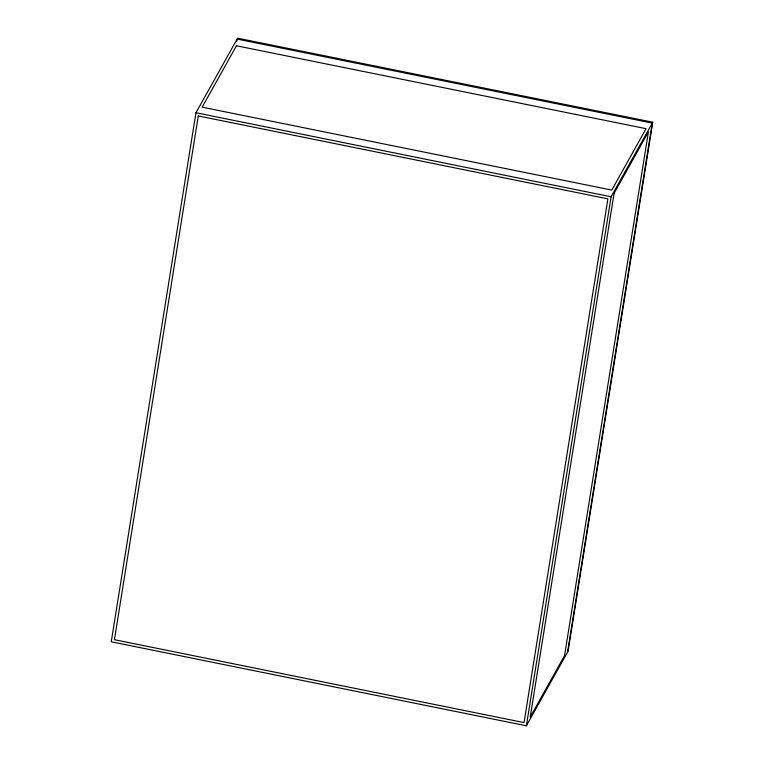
<?xml version="1.0" encoding="UTF-8"?>
<svg xmlns="http://www.w3.org/2000/svg" width="764" height="764" viewBox="0 0 764 764"><rect width="100%" height="100%" fill="white"/><g stroke="black" fill="none" stroke-linecap="round" stroke-linejoin="round"><path stroke-width="1.15" d="M195.947 112.747L111.238 641.779L526.386 725.8L568.053 651.253L652.762 122.221L237.614 38.2L195.947 112.747L611.095 196.768L652.762 122.221M236.744 41.437L237.117 39.079L652.275 123.1L567.566 652.122M526.386 725.8L611.095 196.768M198.287 115.956L114.428 639.697L524.047 722.591L607.905 198.86L198.287 115.956M614.103 193.273L530.245 717.014L564.558 655.617L648.416 131.885L614.103 193.273M236.458 45.773L202.145 107.17L611.763 190.074L646.077 128.677L236.458 45.773"/></g></svg>
